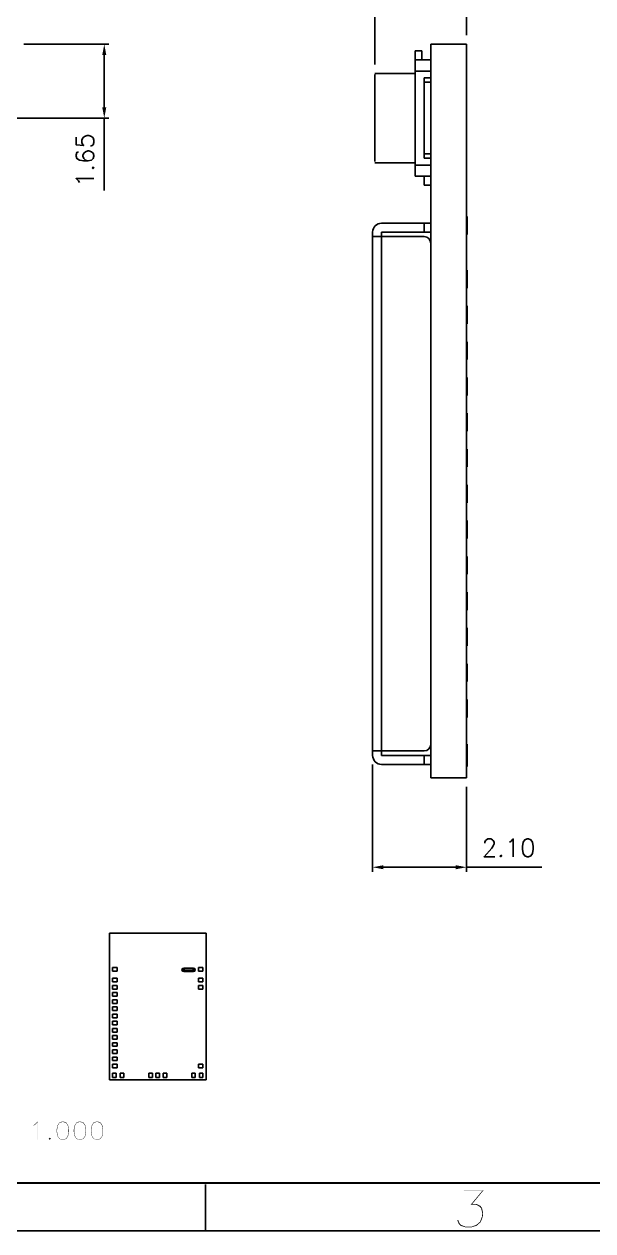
# Model space of a CAD drawing. Header units: millimetres. Extents: x 0 to 297, y 0 to 210.
# Drawn here: x 99.7 to 163.2, y 0 to 134.9 of the extents above; entities that cross this region are included whole.
import ezdxf

# ---------------------------------------------------------------- set-up
doc = ezdxf.new("R2010")
doc.units = ezdxf.units.MM
doc.header["$LTSCALE"] = 16.335
doc.header["$PDMODE"] = 3
doc.header["$PDSIZE"] = 0.3125
doc.layers.get('0').update_dxf_attribs({"linetype": 'CONTINUOUS'})
doc.layers.get('Defpoints').update_dxf_attribs({"linetype": 'CONTINUOUS'})
doc.styles.get("Standard").update_dxf_attribs({"font": 'romans__.ttf'})
doc.dimstyles.new('DIMSTYLE_1', dxfattribs={"dimtxt": 2, "dimasz": 1.2, "dimexe": 0.5, "dimexo": 1, "dimgap": 0.5, "dimtad": 1, "dimlfac": 0.2, "dimzin": 0, "dimdsep": 46, "dimtxsty": 'Standard', "dimblk": '_FILLED', "dimblk1": '_FILLED', "dimblk2": '_FILLED', "dimcen": 0.09, "dimazin": 0, "dimtol": 1, "dimtp": 0.2, "dimtm": 0.15, "dimtfac": 0.6, "dimtofl": 0, "dimtmove": 0, "dimatfit": 3, "dimldrblk": '_FILLED', "dimfxl": 1, "dimtolj": 1, "dimtzin": 0, "dimarcsym": 0})

# ---------------------------------------------------------------- blocks, each defined once
blk = doc.blocks.new('_FILLED')
at = {"color": 0, "linetype": 'ByBlock'}
blk.add_solid([(0, 0), (-1, 0.1875), (-1, -0.1875)], dxfattribs=at)
blk = doc.blocks.new('*D6')
at = {"color": 0, "linetype": 'Continuous', "lineweight": -2}
for p, q in [((138.63, 52.15), (138.63, 40.15)), ((149.13, 49.65), (149.13, 40.15)), ((139.83, 40.65), (147.93, 40.65)), ((149.13, 40.65), (157.56, 40.65))]:
    blk.add_line(p, q, dxfattribs=at)
at = {"layer": 'Defpoints', "color": 0, "linetype": 'Continuous'}
for p in [(138.63, 53.15), (149.13, 50.65), (138.63, 40.65)]:
    blk.add_point(p, dxfattribs=at)
at = {"color": 0, "linetype": 'Continuous', "lineweight": -2, "xscale": 1.2, "yscale": 1.2, "zscale": 1.2, "rotation": 180}
blk.add_blockref('_FILLED', (138.63, 40.65), dxfattribs=at)
at = {"color": 0, "linetype": 'Continuous', "lineweight": -2, "xscale": 1.2, "yscale": 1.2, "zscale": 1.2}
blk.add_blockref('_FILLED', (149.13, 40.65), dxfattribs=at)
at = {"color": 0, "linetype": 'Continuous', "insert": (150.83, 43.82), "char_height": 2, "attachment_point": 1, "line_spacing_factor": 0.9}
blk.add_mtext('\\A1;2.10', dxfattribs=at)
blk = doc.blocks.new('*D8')
at = {"color": 0, "linetype": 'Continuous', "lineweight": -2}
for p, q in [((138.88, 130.4), (138.88, 143.15)), ((149.13, 133.65), (149.13, 143.15)), ((140.08, 142.65), (147.93, 142.65)), ((149.13, 142.65), (160.28, 142.65))]:
    blk.add_line(p, q, dxfattribs=at)
at = {"layer": 'Defpoints', "color": 0, "linetype": 'Continuous'}
for p in [(138.88, 142.65), (149.13, 132.65), (138.88, 129.4)]:
    blk.add_point(p, dxfattribs=at)
at = {"color": 0, "linetype": 'Continuous', "lineweight": -2, "xscale": 1.2, "yscale": 1.2, "zscale": 1.2, "rotation": 180}
blk.add_blockref('_FILLED', (138.88, 142.65), dxfattribs=at)
at = {"color": 0, "linetype": 'Continuous', "lineweight": -2, "xscale": 1.2, "yscale": 1.2, "zscale": 1.2}
blk.add_blockref('_FILLED', (149.13, 142.65), dxfattribs=at)
at = {"color": 0, "linetype": 'Continuous', "insert": (153.55, 145.82), "char_height": 2, "attachment_point": 1, "line_spacing_factor": 0.9}
blk.add_mtext('\\A1;2.05', dxfattribs=at)
blk = doc.blocks.new('*D10')
at = {"color": 0, "linetype": 'Continuous', "lineweight": -2}
for p, q in [((99.64, 132.65), (109.14, 132.65)), ((108.64, 131.45), (108.64, 125.6)), ((90.89, 124.4), (109.14, 124.4)), ((108.64, 124.4), (108.64, 116.29))]:
    blk.add_line(p, q, dxfattribs=at)
at = {"layer": 'Defpoints', "color": 0, "linetype": 'Continuous'}
for p in [(98.64, 132.65), (89.89, 124.4), (108.64, 124.4)]:
    blk.add_point(p, dxfattribs=at)
at = {"color": 0, "linetype": 'Continuous', "lineweight": -2, "xscale": 1.2, "yscale": 1.2, "zscale": 1.2}
for p, rotation in [((108.64, 132.65), 90), ((108.64, 124.4), 270)]:
    blk.add_blockref('_FILLED', p, dxfattribs=dict(at, rotation=rotation))
at = {"color": 0, "linetype": 'Continuous', "insert": (105.48, 122.7), "char_height": 2, "attachment_point": 3, "rotation": 90, "line_spacing_factor": 0.9}
blk.add_mtext('\\A1;1.65', dxfattribs=at)

msp = doc.modelspace()

# ---------------------------------------------------------------- linework, layer by layer
at = {"color": 7, "linetype": 'Continuous'}
for p, q in [((145.133, 132.649), (145.133, 50.649)), ((149.133, 132.649), (145.133, 132.649)), ((149.133, 132.649), (149.133, 50.649)), ((143.383, 117.899), (143.383, 131.899)), ((143.383, 131.899), (144.133, 131.899)), ((143.383, 130.899), (145.133, 130.899)), ((144.133, 130.899), (144.133, 131.899)), ((143.383, 129.399), (138.883, 129.399)), ((138.883, 129.27), (138.883, 119.527)), ((144.383, 119.899), (144.383, 128.899)), ((144.383, 128.899), (145.133, 128.899)), ((143.383, 119.399), (138.883, 119.399)), ((144.383, 119.899), (145.133, 119.899)), ((143.383, 117.899), (145.133, 117.899)), ((144.383, 116.899), (144.383, 117.899)), ((145.133, 116.899), (144.383, 116.899)), ((149.133, 113.399), (149.183, 113.399)), ((149.183, 113.399), (149.183, 111.399)), ((139.633, 112.649), (145.133, 112.649)), ((138.633, 53.149), (138.633, 111.649)), ((138.633, 111.149), (144.383, 111.149)), ((139.633, 111.649), (139.633, 111.149)), ((145.133, 111.649), (139.633, 111.649)), ((149.133, 111.399), (149.183, 111.399)), ((149.133, 107.399), (149.183, 107.399)), ((149.183, 107.399), (149.183, 105.399)), ((149.133, 105.399), (149.183, 105.399)), ((149.133, 103.399), (149.183, 103.399)), ((149.183, 103.399), (149.183, 101.399)), ((149.133, 101.399), (149.183, 101.399)), ((149.133, 99.399), (149.183, 99.399)), ((149.183, 99.399), (149.183, 97.399)), ((149.133, 97.399), (149.183, 97.399)), ((149.133, 95.399), (149.183, 95.399)), ((149.183, 95.399), (149.183, 93.399)), ((149.133, 93.399), (149.183, 93.399)), ((149.133, 91.399), (149.183, 91.399)), ((149.183, 91.399), (149.183, 89.399)), ((149.133, 89.399), (149.183, 89.399)), ((149.133, 87.399), (149.183, 87.399)), ((149.183, 87.399), (149.183, 85.399)), ((149.133, 85.399), (149.183, 85.399)), ((149.133, 83.399), (149.183, 83.399)), ((149.183, 83.399), (149.183, 81.399)), ((149.133, 81.399), (149.183, 81.399)), ((149.133, 79.399), (149.183, 79.399)), ((149.183, 79.399), (149.183, 77.399)), ((149.133, 77.399), (149.183, 77.399)), ((149.133, 75.399), (149.183, 75.399)), ((149.183, 75.399), (149.183, 73.399)), ((149.133, 73.399), (149.183, 73.399)), ((149.133, 71.399), (149.183, 71.399)), ((149.183, 71.399), (149.183, 69.399)), ((149.133, 69.399), (149.183, 69.399)), ((149.133, 67.399), (149.183, 67.399)), ((149.183, 67.399), (149.183, 65.399)), ((149.133, 65.399), (149.183, 65.399)), ((149.133, 63.399), (149.183, 63.399)), ((149.183, 63.399), (149.183, 61.399)), ((149.133, 61.399), (149.183, 61.399)), ((149.133, 59.399), (149.183, 59.399)), ((149.183, 59.399), (149.183, 57.399)), ((149.133, 57.399), (149.183, 57.399)), ((149.133, 54.399), (149.183, 54.399)), ((149.183, 54.399), (149.183, 51.899)), ((144.383, 53.649), (138.633, 53.649)), ((139.633, 53.149), (139.633, 53.649)), ((139.633, 53.149), (145.133, 53.149)), ((145.133, 52.149), (139.633, 52.149)), ((149.133, 51.899), (149.183, 51.899)), ((149.133, 50.649), (145.133, 50.649)), ((109.215, 33.281), (109.215, 16.881)), ((120.015, 33.281), (109.215, 33.281)), ((120.015, 16.881), (120.015, 33.281)), ((109.565, 29.431), (109.565, 29.031)), ((110.065, 29.431), (109.565, 29.431)), ((109.565, 29.031), (110.065, 29.031)), ((110.065, 29.031), (110.065, 29.431)), ((117.34, 29.281), (118.715, 29.281)), ((117.395, 29.081), (117.34, 29.081)), ((117.415, 29.281), (117.415, 29.081)), ((117.415, 29.081), (118.79, 29.081)), ((117.515, 29.381), (118.615, 29.381)), ((118.615, 28.981), (117.515, 28.981)), ((118.715, 29.281), (118.715, 29.081)), ((118.735, 29.281), (118.79, 29.281)), ((119.165, 29.431), (119.165, 29.031)), ((119.665, 29.431), (119.165, 29.431)), ((119.165, 29.031), (119.665, 29.031)), ((119.665, 29.031), (119.665, 29.431)), ((109.565, 28.231), (109.565, 27.831)), ((110.065, 28.231), (109.565, 28.231)), ((109.565, 27.831), (110.065, 27.831)), ((109.565, 27.431), (109.565, 27.031)), ((110.065, 27.431), (109.565, 27.431)), ((109.565, 27.031), (110.065, 27.031)), ((110.065, 27.831), (110.065, 28.231)), ((110.065, 27.031), (110.065, 27.431)), ((119.665, 28.231), (119.165, 28.231)), ((119.165, 28.231), (119.165, 27.831)), ((119.165, 27.831), (119.665, 27.831)), ((119.665, 27.431), (119.165, 27.431)), ((119.165, 27.431), (119.165, 27.031)), ((119.165, 27.031), (119.665, 27.031)), ((119.665, 27.831), (119.665, 28.231)), ((119.665, 27.031), (119.665, 27.431)), ((109.565, 26.631), (109.565, 26.231)), ((110.065, 26.631), (109.565, 26.631)), ((109.565, 26.231), (110.065, 26.231)), ((109.565, 25.831), (109.565, 25.431)), ((110.065, 25.831), (109.565, 25.831)), ((110.065, 26.231), (110.065, 26.631)), ((110.065, 25.431), (110.065, 25.831)), ((109.565, 25.431), (110.065, 25.431)), ((109.565, 25.031), (109.565, 24.631)), ((110.065, 25.031), (109.565, 25.031)), ((109.565, 24.631), (110.065, 24.631)), ((110.065, 24.631), (110.065, 25.031)), ((109.565, 24.231), (109.565, 23.831)), ((110.065, 24.231), (109.565, 24.231)), ((109.565, 23.831), (110.065, 23.831)), ((109.565, 23.431), (109.565, 23.031)), ((110.065, 23.431), (109.565, 23.431)), ((109.565, 23.031), (110.065, 23.031)), ((110.065, 23.831), (110.065, 24.231)), ((110.065, 23.031), (110.065, 23.431)), ((109.565, 22.631), (109.565, 22.231)), ((110.065, 22.631), (109.565, 22.631)), ((109.565, 22.231), (110.065, 22.231)), ((109.565, 21.831), (109.565, 21.431)), ((110.065, 21.831), (109.565, 21.831)), ((110.065, 22.231), (110.065, 22.631)), ((110.065, 21.431), (110.065, 21.831)), ((109.565, 21.431), (110.065, 21.431)), ((109.565, 21.031), (109.565, 20.631)), ((110.065, 21.031), (109.565, 21.031)), ((109.565, 20.631), (110.065, 20.631)), ((110.065, 20.631), (110.065, 21.031)), ((109.565, 20.231), (109.565, 19.831)), ((110.065, 20.231), (109.565, 20.231)), ((109.565, 19.831), (110.065, 19.831)), ((110.065, 19.431), (109.565, 19.431)), ((109.565, 19.431), (109.565, 19.031)), ((109.565, 19.031), (110.065, 19.031)), ((110.065, 19.831), (110.065, 20.231)), ((110.065, 19.031), (110.065, 19.431)), ((110.065, 18.631), (109.565, 18.631)), ((109.565, 18.631), (109.565, 18.231)), ((109.565, 18.231), (110.065, 18.231)), ((109.965, 17.631), (109.565, 17.631)), ((109.565, 17.631), (109.565, 17.131)), ((109.965, 17.131), (109.965, 17.631)), ((110.065, 18.231), (110.065, 18.631)), ((110.815, 17.631), (110.415, 17.631)), ((110.415, 17.631), (110.415, 17.131)), ((110.815, 17.131), (110.815, 17.631)), ((114.015, 17.631), (113.615, 17.631)), ((113.615, 17.631), (113.615, 17.131)), ((114.015, 17.131), (114.015, 17.631)), ((114.815, 17.631), (114.415, 17.631)), ((114.415, 17.631), (114.415, 17.131)), ((114.815, 17.131), (114.815, 17.631)), ((115.615, 17.631), (115.215, 17.631)), ((115.215, 17.631), (115.215, 17.131)), ((115.615, 17.131), (115.615, 17.631)), ((118.815, 17.631), (118.415, 17.631)), ((118.415, 17.631), (118.415, 17.131)), ((118.815, 17.131), (118.815, 17.631)), ((119.665, 18.631), (119.165, 18.631)), ((119.165, 18.631), (119.165, 18.231)), ((119.165, 18.231), (119.665, 18.231)), ((119.665, 17.631), (119.265, 17.631)), ((119.265, 17.631), (119.265, 17.131)), ((119.665, 18.231), (119.665, 18.631)), ((119.665, 17.131), (119.665, 17.631)), ((109.215, 16.881), (120.015, 16.881)), ((109.565, 17.131), (109.965, 17.131)), ((110.415, 17.131), (110.815, 17.131)), ((113.615, 17.131), (114.015, 17.131)), ((114.415, 17.131), (114.815, 17.131)), ((115.215, 17.131), (115.615, 17.131)), ((118.415, 17.131), (118.815, 17.131)), ((119.265, 17.131), (119.665, 17.131)), ((119.942, 5.192), (119.942, 0)), ((0, 0), (297, 0))]:
    msp.add_line(p, q, dxfattribs=at)
at = {"color": 9, "linetype": 'Continuous'}
for p, q in [((143.383, 129.649), (145.133, 129.649)), ((144.383, 128.399), (145.133, 128.399)), ((144.383, 120.399), (145.133, 120.399)), ((143.383, 119.149), (145.133, 119.149)), ((144.383, 112.649), (144.383, 111.649)), ((139.633, 53.649), (139.633, 111.149)), ((144.383, 53.149), (144.383, 52.149)), ((117.565, 29.281), (117.565, 29.081)), ((118.565, 29.281), (118.565, 29.081))]:
    msp.add_line(p, q, dxfattribs=at)
at = {"color": 7, "linetype": 'Continuous', "const_width": 0.2}
msp.add_lwpolyline([(291.734, 5.348), (5.266, 5.348)], dxfattribs=at)
at = {"color": 7, "linetype": 'Continuous'}
for centre, radius, start, end in [((139.633, 111.649), 1, 90, 180), ((144.383, 110.399), 0.75, 0, 90), ((144.383, 54.399), 0.75, 270, 360), ((139.633, 53.149), 1, 180, 270), ((117.515, 29.181), 0.2, 90, 270), ((118.615, 29.181), 0.2, 270, 90)]:
    msp.add_arc(centre, radius, start, end, dxfattribs=at)
at = {"color": 3, "linetype": 'Continuous'}
for points in [[(101.222, 12.211), (101.179, 12.125), (100.907, 11.925)], [(101.222, 12.211), (100.907, 11.925), (101.193, 12.211)], [(101.179, 10.211), (101.179, 12.125), (101.222, 12.211)], [(101.179, 10.211), (101.222, 12.211), (101.222, 10.211)], [(104.107, 12.211), (103.907, 12.153), (103.622, 12.111)], [(104.107, 12.211), (103.622, 12.111), (103.907, 12.211)], [(103.622, 12.111), (103.907, 12.153), (103.636, 12.068)], [(104.093, 12.153), (103.907, 12.153), (104.107, 12.211)], [(104.093, 12.153), (104.107, 12.211), (104.393, 12.111)], [(104.393, 12.111), (104.365, 12.068), (104.093, 12.153)], [(106.022, 12.211), (105.822, 12.153), (105.536, 12.111)], [(106.022, 12.211), (105.536, 12.111), (105.822, 12.211)], [(105.536, 12.111), (105.822, 12.153), (105.55, 12.068)], [(106.007, 12.153), (105.822, 12.153), (106.022, 12.211)], [(106.007, 12.153), (106.022, 12.211), (106.307, 12.111)], [(106.307, 12.111), (106.279, 12.068), (106.007, 12.153)], [(107.936, 12.211), (107.736, 12.153), (107.45, 12.111)], [(107.936, 12.211), (107.45, 12.111), (107.736, 12.211)], [(107.45, 12.111), (107.736, 12.153), (107.465, 12.068)], [(107.922, 12.153), (107.736, 12.153), (107.936, 12.211)], [(107.922, 12.153), (107.936, 12.211), (108.222, 12.111)], [(108.222, 12.111), (108.193, 12.068), (107.922, 12.153)], [(100.936, 11.882), (100.722, 11.825), (100.907, 11.925)], [(100.722, 11.825), (100.936, 11.882), (100.736, 11.782)], [(100.907, 11.925), (101.179, 12.125), (100.936, 11.882)], [(103.465, 11.796), (103.322, 11.339), (103.422, 11.811)], [(103.322, 11.339), (103.465, 11.796), (103.365, 11.325)], [(103.365, 11.325), (103.322, 11.053), (103.322, 11.339)], [(103.322, 11.053), (103.365, 11.325), (103.365, 11.053)], [(103.365, 11.053), (103.422, 10.582), (103.322, 11.053)], [(103.422, 10.582), (103.365, 11.053), (103.465, 10.582)], [(103.636, 12.068), (103.422, 11.811), (103.622, 12.111)], [(103.422, 11.811), (103.636, 12.068), (103.465, 11.796)], [(104.365, 12.068), (104.393, 12.111), (104.593, 11.811)], [(104.593, 11.811), (104.55, 11.796), (104.365, 12.068)], [(104.55, 11.796), (104.593, 11.811), (104.679, 11.339)], [(104.679, 11.339), (104.636, 11.325), (104.55, 11.796)], [(104.679, 11.053), (104.55, 10.582), (104.636, 11.053)], [(104.55, 10.582), (104.679, 11.053), (104.593, 10.582)], [(104.636, 11.053), (104.636, 11.325), (104.679, 11.339)], [(104.636, 11.053), (104.679, 11.339), (104.679, 11.053)], [(105.379, 11.796), (105.236, 11.339), (105.336, 11.811)], [(105.236, 11.339), (105.379, 11.796), (105.279, 11.325)], [(105.279, 11.325), (105.236, 11.053), (105.236, 11.339)], [(105.236, 11.053), (105.279, 11.325), (105.279, 11.053)], [(105.279, 11.053), (105.336, 10.582), (105.236, 11.053)], [(105.336, 10.582), (105.279, 11.053), (105.379, 10.582)], [(105.55, 12.068), (105.336, 11.811), (105.536, 12.111)], [(105.336, 11.811), (105.55, 12.068), (105.379, 11.796)], [(106.279, 12.068), (106.307, 12.111), (106.507, 11.811)], [(106.507, 11.811), (106.465, 11.796), (106.279, 12.068)], [(106.465, 11.796), (106.507, 11.811), (106.593, 11.339)], [(106.593, 11.339), (106.55, 11.325), (106.465, 11.796)], [(106.593, 11.053), (106.465, 10.582), (106.55, 11.053)], [(106.465, 10.582), (106.593, 11.053), (106.507, 10.582)], [(106.55, 11.053), (106.55, 11.325), (106.593, 11.339)], [(106.55, 11.053), (106.593, 11.339), (106.593, 11.053)], [(107.293, 11.796), (107.15, 11.339), (107.25, 11.811)], [(107.15, 11.339), (107.293, 11.796), (107.193, 11.325)], [(107.193, 11.325), (107.15, 11.053), (107.15, 11.339)], [(107.15, 11.053), (107.193, 11.325), (107.193, 11.053)], [(107.193, 11.053), (107.25, 10.582), (107.15, 11.053)], [(107.25, 10.582), (107.193, 11.053), (107.293, 10.582)], [(107.465, 12.068), (107.25, 11.811), (107.45, 12.111)], [(107.25, 11.811), (107.465, 12.068), (107.293, 11.796)], [(108.193, 12.068), (108.222, 12.111), (108.422, 11.811)], [(108.422, 11.811), (108.379, 11.796), (108.193, 12.068)], [(108.379, 11.796), (108.422, 11.811), (108.507, 11.339)], [(108.507, 11.339), (108.465, 11.325), (108.379, 11.796)], [(108.507, 11.053), (108.379, 10.582), (108.465, 11.053)], [(108.379, 10.582), (108.507, 11.053), (108.422, 10.582)], [(108.465, 11.053), (108.465, 11.325), (108.507, 11.339)], [(108.465, 11.053), (108.507, 11.339), (108.507, 11.053)], [(102.422, 10.296), (102.55, 10.425), (102.679, 10.296)], [(102.679, 10.296), (102.55, 10.182), (102.422, 10.296)], [(103.465, 10.582), (103.622, 10.282), (103.422, 10.582)], [(103.465, 10.582), (103.636, 10.311), (103.622, 10.282)], [(103.622, 10.282), (103.636, 10.311), (103.907, 10.225)], [(103.907, 10.225), (103.907, 10.196), (103.622, 10.282)], [(103.907, 10.225), (104.093, 10.225), (103.907, 10.196)], [(104.107, 10.196), (103.907, 10.196), (104.093, 10.225)], [(104.393, 10.282), (104.093, 10.225), (104.365, 10.311)], [(104.093, 10.225), (104.393, 10.282), (104.107, 10.196)], [(104.593, 10.582), (104.365, 10.311), (104.55, 10.582)], [(104.365, 10.311), (104.593, 10.582), (104.393, 10.282)], [(105.379, 10.582), (105.536, 10.282), (105.336, 10.582)], [(105.379, 10.582), (105.55, 10.311), (105.536, 10.282)], [(105.536, 10.282), (105.55, 10.311), (105.822, 10.225)], [(105.822, 10.225), (105.822, 10.196), (105.536, 10.282)], [(105.822, 10.225), (106.007, 10.225), (105.822, 10.196)], [(106.022, 10.196), (105.822, 10.196), (106.007, 10.225)], [(106.307, 10.282), (106.007, 10.225), (106.279, 10.311)], [(106.007, 10.225), (106.307, 10.282), (106.022, 10.196)], [(106.507, 10.582), (106.279, 10.311), (106.465, 10.582)], [(106.279, 10.311), (106.507, 10.582), (106.307, 10.282)], [(107.293, 10.582), (107.45, 10.282), (107.25, 10.582)], [(107.293, 10.582), (107.465, 10.311), (107.45, 10.282)], [(107.45, 10.282), (107.465, 10.311), (107.736, 10.225)], [(107.736, 10.225), (107.736, 10.196), (107.45, 10.282)], [(107.736, 10.225), (107.922, 10.225), (107.736, 10.196)], [(107.936, 10.196), (107.736, 10.196), (107.922, 10.225)], [(108.222, 10.282), (107.922, 10.225), (108.193, 10.311)], [(107.922, 10.225), (108.222, 10.282), (107.936, 10.196)], [(108.422, 10.582), (108.193, 10.311), (108.379, 10.582)], [(108.193, 10.311), (108.422, 10.582), (108.222, 10.282)]]:
    msp.add_solid(points, dxfattribs=at)
at = {"color": 7, "linetype": 'Continuous'}
for points in [[(151.056, 4.572), (148.822, 4.454), (148.832, 4.572)], [(150.867, 4.454), (148.822, 4.454), (151.056, 4.572)], [(149.762, 3.001), (149.577, 2.912), (150.867, 4.454)], [(150.867, 4.454), (151.056, 4.572), (149.762, 3.001)], [(149.762, 3.001), (150.266, 3.001), (149.577, 2.912)], [(150.229, 2.912), (149.577, 2.912), (150.266, 3.001)], [(150.229, 2.912), (150.266, 3.001), (150.663, 2.794)], [(150.663, 2.794), (150.596, 2.705), (150.229, 2.912)], [(150.596, 2.705), (150.663, 2.794), (150.852, 2.586)], [(150.852, 2.586), (150.758, 2.527), (150.596, 2.705)], [(150.942, 1.578), (150.626, 1.015), (150.856, 1.608)], [(150.626, 1.015), (150.942, 1.578), (150.712, 0.985)], [(150.758, 2.527), (150.852, 2.586), (150.978, 1.993)], [(150.978, 1.993), (150.887, 1.964), (150.758, 2.527)], [(150.856, 1.608), (150.887, 1.964), (150.978, 1.993)], [(150.856, 1.608), (150.978, 1.993), (150.942, 1.578)], [(148.09, 1.163), (148.184, 1.223), (148.357, 0.837)], [(148.357, 0.837), (148.263, 0.778), (148.09, 1.163)], [(148.263, 0.778), (148.357, 0.837), (148.52, 0.659)], [(148.52, 0.659), (148.453, 0.57), (148.263, 0.778)], [(148.453, 0.57), (148.52, 0.659), (149.065, 0.452)], [(149.065, 0.452), (149.03, 0.393), (148.453, 0.57)], [(149.065, 0.452), (149.628, 0.452), (149.03, 0.393)], [(149.653, 0.393), (149.03, 0.393), (149.628, 0.452)], [(150.261, 0.57), (149.628, 0.452), (150.209, 0.659)], [(149.628, 0.452), (150.261, 0.57), (149.653, 0.393)], [(150.712, 0.985), (150.209, 0.659), (150.626, 1.015)], [(150.209, 0.659), (150.712, 0.985), (150.261, 0.57)]]:
    msp.add_solid(points, dxfattribs=at)

# ---------------------------------------------------------------- dimensions: what is measured, and where the dimension line sits
at = {"color": 2, "linetype": 'Continuous'}
for base, p1, p2, angle, picture, middle in [((138.883, 142.649), (149.133, 132.649), (138.883, 129.399), 180, '*D8', (156.661, 142.649)), ((108.644, 124.399), (98.644, 132.649), (89.894, 124.399), 270, '*D10', (108.644, 119.745)), ((138.633, 40.649), (149.133, 50.649), (138.633, 53.149), 180, '*D6', (153.947, 40.649))]:
    dim = msp.add_linear_dim(base=base, p1=p1, p2=p2, angle=angle, dimstyle='DIMSTYLE_1', override={"dimgap": 0.5, "dimtol": 0, "dimlim": 0}, dxfattribs=at)
    dim.commit()
    dim.dimension.update_dxf_attribs({"geometry": picture, "text_midpoint": middle, "dimtype": 160})

doc.saveas('drawing.dxf')
